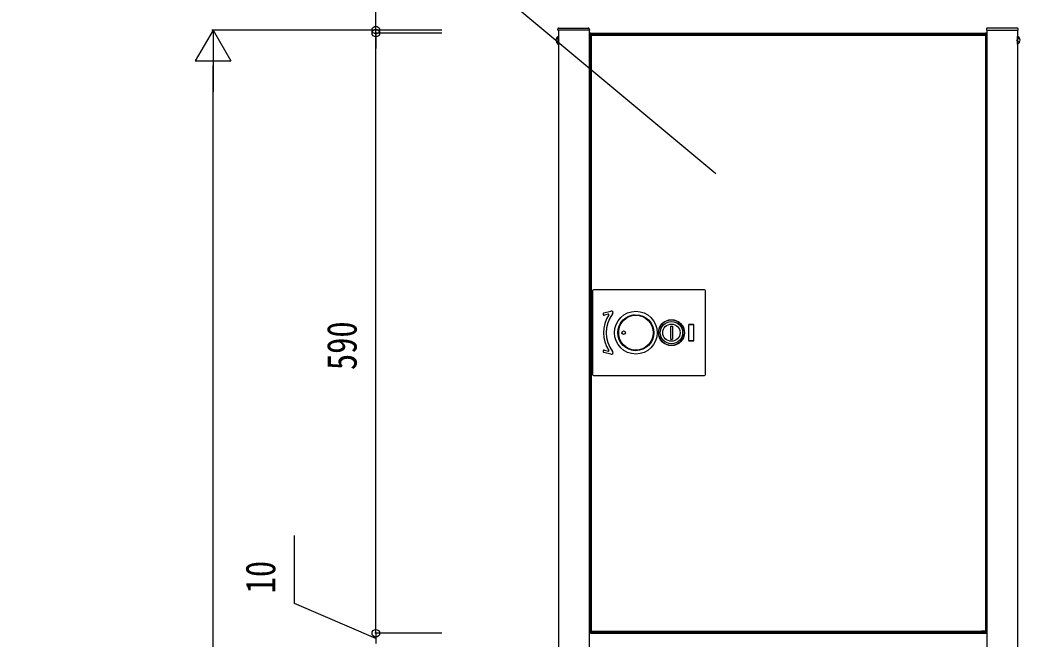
# Model space of a CAD drawing. Units: millimetres, scale not verified. Extents: x -2102 to 2102, y -1485 to 1485.
# Drawn here: x -1362 to -379, y 184 to 792 of the extents above; entities that cross this region are included whole.
import ezdxf
from ezdxf.enums import TextEntityAlignment as Align

# ---------------------------------------------------------------- set-up
doc = ezdxf.new("R2010")
doc.units = ezdxf.units.MM
doc.header["$LTSCALE"] = 8
doc.layers.add('0-3_YKK_A1', color=4, linetype='Continuous')
doc.layers.add('0-4_YKK_D', color=6, linetype='Continuous')
doc.styles.add('ＭＳ ゴシック', font='')
doc.styles.get('ＭＳ ゴシック').set_extended_font_data('MS Gothic')

msp = doc.modelspace()

# ---------------------------------------------------------------- linework, layer by layer
at = {"layer": '0-3_YKK_A1'}
for p, q in [((-833.641, 782.5), (-833.576, 783.561)), ((-832.642, 782.5), (-833.641, 782.5)), ((-802.991, 782.5), (-832.991, 782.5)), ((-803.639, 782.5), (-832.642, 782.5)), ((-832.578, 784.5), (-803.704, 784.5)), ((-802.491, 778.7), (-802.491, 779.5)), ((-802.491, 779.5), (-801.991, 779.5)), ((-802.491, 778.7), (-802.491, 778)), ((-801.991, 778.7), (-802.491, 778.7)), ((-802.491, 778.5), (-802.491, 191.5)), ((-801.691, 778.5), (-802.491, 778.5)), ((-802.491, 778.5), (-802.491, 191.5)), ((-801.691, 778.5), (-802.491, 778.5)), ((-802.491, 766.5), (-802.491, 778)), ((-801.991, 779.5), (-801.691, 779.5)), ((-801.991, 779.5), (-801.691, 779.5)), ((-801.991, 778.7), (-801.691, 778.7)), ((-801.991, 778.7), (-801.691, 778.7)), ((-801.491, 779.5), (-801.691, 779.5)), ((-801.691, 779.5), (-413.291, 779.5)), ((-801.691, 779.5), (-413.291, 779.5)), ((-801.691, 778.7), (-801.691, 778.5)), ((-801.691, 778.7), (-801.691, 778.5)), ((-801.691, 764.9), (-801.691, 778.5)), ((-801.691, 778.5), (-801.691, 191.5)), ((-801.691, 778.5), (-800.891, 778.5)), ((-801.691, 778.5), (-801.691, 191.5)), ((-801.691, 778.5), (-800.891, 778.5)), ((-801.691, 777.5), (-801.691, 777.3)), ((-801.691, 777.3), (-800.891, 777.3)), ((-801.491, 779.5), (-413.491, 779.5)), ((-801.491, 779.5), (-801.491, 778.7)), ((-800.891, 778.5), (-800.891, 191.5)), ((-800.891, 778.5), (-800.891, 191.5)), ((-800.891, 778.3), (-791.691, 778.3)), ((-800.891, 777.5), (-791.691, 777.5)), ((-800.891, 777.3), (-800.891, 777.5)), ((-800.891, 777.3), (-800.891, 190.7)), ((-791.691, 778.3), (-791.691, 777.5)), ((-791.62, 777.5), (-791.691, 777.5)), ((-791.62, 778.3), (-413.691, 778.3)), ((-791.62, 777.5), (-413.691, 777.5)), ((-423.791, 778.5), (-413.491, 778.5)), ((-420.491, 778.7), (-420.491, 779.5)), ((-420.491, 778.7), (-420.491, 779.5)), ((-416.491, 778.7), (-416.491, 779.5)), ((-416.491, 778.7), (-416.491, 779.5)), ((-412.491, 778.5), (-415.991, 778.5)), ((-412.491, 778.5), (-415.991, 778.5)), ((-413.691, 778.3), (-413.691, 777.5)), ((-413.491, 779.5), (-413.491, 778.7)), ((-413.491, 779.5), (-413.291, 779.5)), ((-413.491, 778.7), (-413.491, 778.5)), ((-413.491, 778.7), (-413.291, 778.7)), ((-412.991, 778.5), (-413.491, 778.5)), ((-412.991, 779.5), (-413.291, 779.5)), ((-412.991, 779.5), (-413.291, 779.5)), ((-413.291, 778.7), (-413.291, 778.5)), ((-413.291, 778.5), (-413.291, 764.9)), ((-412.991, 779.5), (-412.491, 779.5)), ((-412.991, 779.5), (-412.491, 779.5)), ((-412.491, 779.5), (-412.491, 778.7)), ((-412.491, 779.5), (-412.491, 778.7)), ((-412.491, 778.7), (-412.491, 778.5)), ((-412.491, 778.5), (-412.491, 778)), ((-412.491, 778.5), (-412.491, 191.5)), ((-412.491, 778.5), (-412.491, 191.5)), ((-412.491, 766.5), (-412.491, 778)), ((-411.991, 782.5), (-381.991, 782.5)), ((-411.342, 782.5), (-382.339, 782.5)), ((-382.404, 784.5), (-411.278, 784.5)), ((-382.339, 782.5), (-381.341, 782.5)), ((-381.341, 782.5), (-381.405, 783.561)), ((-833.5, 776.25), (-832.991, 776.25)), ((-832.991, 776.25), (-832.991, 768.75)), ((-802.491, 772.5), (-801.769, 771.25)), ((-802.491, 766.5), (-802.491, 772.5)), ((-802.491, 766.5), (-801.769, 767.75)), ((-801.769, 771.25), (-801.691, 771.25)), ((-801.769, 767.75), (-801.769, 771.25)), ((-801.769, 767.75), (-801.691, 767.75)), ((-800.891, 771.25), (-801.691, 771.25)), ((-800.891, 767.75), (-801.691, 767.75)), ((-413.291, 771.7), (-413.291, 726.7)), ((-413.291, 771.7), (-413.291, 726.7)), ((-412.491, 766.5), (-412.491, 190.5)), ((-381.991, 768.75), (-381.991, 776.25)), ((-381.482, 768.75), (-381.991, 768.75)), ((-801.691, 764.9), (-801.691, 764.5)), ((-801.691, 764.5), (-801.691, 191.3)), ((-413.291, 764.9), (-413.291, 190.5)), ((-412.491, 760), (-413.291, 760)), ((-412.491, 760), (-413.291, 760)), ((-412.491, 762.5), (-412.491, 763)), ((-412.491, 762.5), (-412.491, 763)), ((-412.491, 762.5), (-412.491, 760.5)), ((-412.491, 762.5), (-412.491, 760.5)), ((-799.491, 526), (-799.491, 444)), ((-689.491, 527), (-798.491, 527)), ((-688.491, 444), (-688.491, 526)), ((-788.34, 504.505), (-781.548, 506.198)), ((-783.766, 503.068), (-787.735, 502.079)), ((-723.019, 491.501), (-723.032, 478.501)), ((-723.019, 491.501), (-721.019, 491.499)), ((-721.019, 491.499), (-721.032, 478.499)), ((-705.025, 477.25), (-705.025, 492.75)), ((-704.925, 477.35), (-704.925, 492.65)), ((-704.525, 493.25), (-700.525, 493.25)), ((-704.425, 493.15), (-700.625, 493.15)), ((-700.125, 477.35), (-700.125, 492.65)), ((-700.025, 477.25), (-700.025, 492.75)), ((-723.032, 478.501), (-721.032, 478.499)), ((-700.525, 476.75), (-704.525, 476.75)), ((-700.625, 476.85), (-704.425, 476.85)), ((-781.548, 463.802), (-788.34, 465.495)), ((-787.735, 467.921), (-783.766, 466.932)), ((-798.491, 443), (-689.491, 443)), ((-413.291, 243.3), (-413.291, 198.3)), ((-413.291, 243.3), (-413.291, 198.3)), ((-412.491, 231.6), (-413.291, 231.6)), ((-412.491, 231.6), (-413.291, 231.6)), ((-412.491, 234.1), (-412.491, 234.6)), ((-412.491, 234.1), (-412.491, 234.6)), ((-412.491, 234.1), (-412.491, 232.1)), ((-412.491, 234.1), (-412.491, 232.1)), ((-801.691, 191.5), (-802.491, 191.5)), ((-801.691, 191.5), (-802.491, 191.5)), ((-801.991, 190.5), (-802.491, 190.5)), ((-801.991, 190.5), (-802.491, 190.5)), ((-801.991, 191.3), (-801.691, 191.3)), ((-801.991, 191.3), (-801.691, 191.3)), ((-801.991, 190.5), (-801.691, 190.5)), ((-801.991, 190.5), (-801.691, 190.5)), ((-801.691, 191.5), (-800.891, 191.5)), ((-801.691, 191.5), (-800.891, 191.5)), ((-801.691, 190.3), (-801.691, 191.3)), ((-801.691, 191.3), (-801.691, 190.5)), ((-801.691, 191.3), (-801.691, 190.5)), ((-801.691, 190.7), (-797.191, 190.7)), ((-413.291, 190.5), (-801.691, 190.5)), ((-413.291, 190.5), (-801.691, 190.5)), ((-800.891, 190.3), (-800.891, 190.7)), ((-800.891, 189.5), (-413.491, 189.5)), ((-786.691, 191.1), (-799.691, 191.1)), ((-797.191, 190.7), (-797.191, 190.5)), ((-797.191, 190.3), (-797.17, 190.3)), ((-795.691, 191.3), (-762.691, 191.3)), ((-794.691, 189.5), (-793.441, 190.222)), ((-788.691, 189.5), (-794.691, 189.5)), ((-793.441, 191.1), (-793.441, 190.3)), ((-793.441, 190.222), (-793.441, 190.3)), ((-789.941, 190.222), (-793.441, 190.222)), ((-789.941, 191.1), (-789.941, 190.3)), ((-789.941, 190.222), (-789.941, 190.3)), ((-788.691, 189.5), (-789.941, 190.222)), ((-786.691, 191.1), (-786.62, 191.1)), ((-786.691, 190.3), (-786.62, 190.3)), ((-413.691, 191.1), (-786.62, 191.1)), ((-414.091, 190.3), (-786.62, 190.3)), ((-419.291, 191.3), (-452.291, 191.3)), ((-426.291, 189.5), (-425.041, 190.222)), ((-425.041, 191.1), (-425.041, 190.3)), ((-425.041, 190.222), (-421.541, 190.222)), ((-421.541, 191.1), (-421.541, 190.3)), ((-420.291, 189.5), (-421.541, 190.222)), ((-417.591, 189.5), (-421.091, 189.5)), ((-420.991, 190.5), (-420.991, 191.3)), ((-420.991, 190.5), (-420.991, 191.3)), ((-412.491, 191.5), (-417.221, 191.5)), ((-412.491, 191.5), (-417.221, 191.5)), ((-417.091, 190.3), (-413.291, 190.3)), ((-416.991, 190.5), (-416.991, 191.3)), ((-416.991, 190.5), (-416.991, 191.3)), ((-416.591, 190.5), (-416.591, 191.3)), ((-413.291, 191.3), (-416.591, 191.3)), ((-413.691, 191.1), (-413.691, 190.3)), ((-413.491, 189.5), (-413.291, 189.5)), ((-413.291, 191.3), (-413.291, 191.5)), ((-413.291, 191.3), (-413.291, 191.5)), ((-412.491, 191.3), (-413.291, 191.3)), ((-413.291, 191.3), (-413.291, 190.5)), ((-412.991, 191.3), (-413.291, 191.3)), ((-413.291, 191.3), (-413.291, 190.5)), ((-412.991, 191.3), (-413.291, 191.3)), ((-413.291, 190.3), (-413.291, 190.5)), ((-412.991, 190.5), (-413.291, 190.5)), ((-412.991, 190.5), (-413.291, 190.5)), ((-412.991, 190.5), (-412.491, 190.5)), ((-412.991, 190.5), (-412.491, 190.5)), ((-412.491, 190.3), (-412.491, 190.5))]:
    msp.add_line(p, q, dxfattribs=at)
for points in [[(-832.991, 782.5), (-832.991, -667.5), (-832.991, -1017.5)], [(-802.705, 783.561), (-802.641, 782.5), (-803.639, 782.5)], [(-802.991, 782.5), (-802.991, -667.5), (-802.991, -1017.5)], [(-802.491, 778.7), (-802.491, 779.5), (-801.991, 779.5)], [(-801.991, 778.5), (-801.491, 778.5), (-801.491, 778.7), (-413.491, 778.7)], [(-801.491, 778.7), (-801.691, 778.7), (-801.691, 778.5)], [(-801.691, 778.7), (-413.291, 778.7), (-413.291, 778.5), (-413.291, 191.5)], [(-801.691, 778.7), (-413.291, 778.7), (-413.291, 778.5), (-413.291, 191.5)], [(-791.62, 777.5), (-791.62, 778.3), (-791.691, 778.3)], [(-412.276, 783.561), (-412.341, 782.5), (-411.342, 782.5)], [(-411.991, 782.5), (-411.991, -667.5), (-411.991, -1017.5)], [(-381.991, 782.5), (-381.991, -667.5), (-381.991, -1017.5)], [(-835.001, 774.55), (-833.145, 773.645), (-832.536, 772.5)], [(-835.001, 770.45), (-833.145, 771.355), (-832.536, 772.5)], [(-833.5, 776.25), (-833.5, 768.75), (-832.991, 768.75)], [(-801.691, 764.5), (-802.491, 764.5), (-802.491, 766.5)], [(-379.981, 774.55), (-381.837, 773.645), (-382.446, 772.5)], [(-379.981, 770.45), (-381.837, 771.355), (-382.446, 772.5)], [(-381.482, 768.75), (-381.482, 776.25), (-381.991, 776.25)], [(-413.291, 763), (-412.491, 763), (-412.491, 763.5)], [(-413.291, 763), (-412.491, 763), (-412.491, 763.5)], [(-412.491, 759.5), (-412.491, 760), (-412.491, 760.5)], [(-412.491, 759.5), (-412.491, 760), (-412.491, 760.5)], [(-758.206, 502.282), (-759.024, 502.206), (-759.836, 502.093), (-760.643, 501.941), (-761.44, 501.751), (-762.227, 501.524), (-763.001, 501.262), (-763.755, 500.965), (-764.493, 500.635), (-765.213, 500.272), (-765.916, 499.875), (-766.603, 499.444), (-767.272, 498.978), (-767.919, 498.481), (-768.539, 497.957), (-769.132, 497.406), (-769.697, 496.829), (-770.236, 496.225), (-770.747, 495.594), (-771.232, 494.936), (-771.685, 494.256), (-772.103, 493.558), (-772.487, 492.844), (-772.837, 492.114), (-773.151, 491.368), (-773.432, 490.606), (-773.678, 489.829), (-773.887, 489.037), (-774.058, 488.24), (-774.192, 487.439), (-774.287, 486.635), (-774.344, 485.827), (-774.364, 485.015), (-774.345, 484.199), (-774.288, 483.381), (-774.192, 482.566), (-774.058, 481.759), (-773.887, 480.964), (-773.68, 480.18), (-773.437, 479.408)], [(-758.408, 502.092), (-759.209, 502.008), (-760.006, 501.886), (-760.794, 501.727), (-761.573, 501.531), (-762.342, 501.299), (-763.096, 501.032), (-763.832, 500.733), (-764.55, 500.4), (-765.251, 500.036), (-765.935, 499.64), (-766.602, 499.211), (-767.251, 498.749), (-767.881, 498.256), (-768.484, 497.736), (-769.061, 497.191), (-769.611, 496.621), (-770.134, 496.025), (-770.631, 495.405), (-771.101, 494.758), (-771.542, 494.088), (-771.95, 493.4), (-772.324, 492.697), (-772.664, 491.979), (-772.97, 491.247), (-773.243, 490.499), (-773.481, 489.737), (-773.685, 488.96), (-773.852, 488.176), (-773.981, 487.389), (-774.074, 486.599), (-774.13, 485.807), (-774.149, 485.012), (-774.131, 484.214), (-774.075, 483.413), (-773.982, 482.616), (-773.853, 481.829), (-773.688, 481.052), (-773.488, 480.285), (-773.252, 479.528)], [(-773.437, 479.408), (-773.158, 478.648), (-772.842, 477.899), (-772.49, 477.163), (-772.103, 476.442), (-771.684, 475.743), (-771.235, 475.069), (-770.756, 474.417), (-770.247, 473.788), (-769.708, 473.182), (-769.138, 472.6), (-768.539, 472.043), (-767.918, 471.518), (-767.276, 471.025), (-766.614, 470.564), (-765.931, 470.134), (-765.228, 469.736), (-764.504, 469.37), (-763.76, 469.037), (-762.999, 468.738), (-762.226, 468.475), (-761.44, 468.249), (-760.642, 468.059), (-759.836, 467.907), (-759.023, 467.794), (-758.206, 467.718)], [(-773.252, 479.528), (-772.981, 478.781), (-772.674, 478.043), (-772.331, 477.317), (-771.954, 476.607), (-771.544, 475.916), (-771.103, 475.245), (-770.634, 474.599), (-770.137, 473.979), (-769.614, 473.383), (-769.064, 472.813), (-768.487, 472.267), (-767.883, 471.746), (-767.254, 471.253), (-766.605, 470.791), (-765.939, 470.363), (-765.255, 469.966), (-764.554, 469.601), (-763.835, 469.269), (-763.098, 468.968), (-762.343, 468.701), (-761.574, 468.469), (-760.795, 468.273), (-760.006, 468.114), (-759.209, 467.992), (-758.408, 467.908)], [(-759.412, 468.021), (-759.212, 467.993), (-759.011, 467.968), (-758.81, 467.946), (-758.609, 467.926), (-758.408, 467.908)], [(-413.291, 234.6), (-412.491, 234.6), (-412.491, 235.1)], [(-413.291, 234.6), (-412.491, 234.6), (-412.491, 235.1)], [(-412.491, 231.1), (-412.491, 231.6), (-412.491, 232.1)], [(-412.491, 231.1), (-412.491, 231.6), (-412.491, 232.1)], [(-802.491, 190.5), (-802.491, 191.3), (-801.991, 191.3)], [(-802.491, 190.5), (-802.491, 191.3), (-801.991, 191.3)], [(-413.291, 191.3), (-801.691, 191.3), (-801.691, 191.5)], [(-413.291, 191.3), (-801.691, 191.3), (-801.691, 191.5)], [(-800.891, 190.3), (-797.491, 190.3), (-786.691, 190.3)], [(-412.491, 190.5), (-412.491, 191.3), (-412.991, 191.3)], [(-412.491, 190.5), (-412.491, 191.3), (-412.991, 191.3)]]:
    msp.add_lwpolyline(points, dxfattribs=at)
for centre, radius in [((-757.025, 485), 21), ((-756.991, 485), 17.685), ((-757.025, 485), 17.5), ((-757.025, 485), 17.112), ((-722.025, 485), 12.75), ((-721.991, 485), 12.75), ((-721.991, 485), 12.75), ((-722.025, 485), 12.5), ((-722.025, 485), 11), ((-722.025, 485), 8.5), ((-768.991, 485), 1.75)]:
    msp.add_circle(centre, radius, dxfattribs=at)
for centre, radius, start, end in [((-832.578, 783.5), 1, 90, 176.5), ((-803.704, 783.5), 1, 3.5, 90), ((-801.691, 778.7), 0.8, 90, 180), ((-801.991, 778), 0.5, 90, 180), ((-800.891, 777.5), 0.8, 90, 180), ((-413.291, 778.7), 0.8, 0, 90), ((-412.991, 778), 0.5, 0, 90), ((-411.278, 783.5), 1, 90, 176.5), ((-382.404, 783.5), 1, 3.5, 90), ((-830.965, 772.5), 4.527, 124.06671, 235.93329), ((-384.017, 772.5), 4.527, 304.06671, 55.93329), ((-798.491, 526), 1, 90, 180), ((-689.491, 526), 1, 0, 90), ((-788.037, 503.292), 1.25, 104, 284), ((-757.025, 485), 31.75, 146.31167, 213.68833), ((-757.025, 485), 29.25, 141.02124, 218.97876), ((-783.693, 502.777), 0.3, 326.31167, 104), ((-781.124, 504.5), 1.75, 321.02124, 104), ((-735.707, 478.178), 32.972, 133.02751, 133.50945), ((-704.525, 492.75), 0.5, 90, 180), ((-704.425, 492.65), 0.5, 90, 180), ((-700.625, 492.65), 0.5, 0, 90), ((-700.525, 492.75), 0.5, 0, 90), ((-704.525, 477.25), 0.5, 180, 270), ((-704.425, 477.35), 0.5, 180, 270), ((-700.625, 477.35), 0.5, 270, 0), ((-700.525, 477.25), 0.5, 270, 0), ((-788.037, 466.708), 1.25, 76, 256), ((-783.693, 467.223), 0.3, 256, 33.68833), ((-781.124, 465.5), 1.75, 256, 38.97876), ((-735.707, 491.822), 32.972, 226.49055, 226.97249), ((-798.491, 444), 1, 180, 270), ((-689.491, 444), 1, 270, 0), ((-800.891, 190.3), 0.8, 180, 270), ((-799.691, 191.1), 0.8, 180, 270), ((-796.191, 190.5), 1, 180, 270), ((-793.891, 190.5), 1, 270, 0), ((-421.091, 190.5), 1, 180, 270), ((-417.591, 190.5), 1, 270, 0), ((-413.291, 190.3), 0.8, 270, 0)]:
    msp.add_arc(centre, radius, start, end, dxfattribs=at)
at = {"layer": '0-4_YKK_D'}
for p, q in [((-1012.49, 782.5), (-1012.49, 853.833)), ((-1172.49, 782.5), (-1189.99, 752.189)), ((-947.49, 782.5), (-1173.49, 782.5)), ((-1172.49, 782.5), (-1154.99, 752.189)), ((-1172.49, 782.5), (-1172.49, 721.878)), ((-947.49, 782.5), (-1013.49, 782.5)), ((-947.49, 779.5), (-1013.49, 779.5)), ((-947.49, 779.5), (-1013.49, 779.5)), ((-1012.49, 779.5), (-1012.49, 782.5)), ((-1012.49, 189.5), (-1012.49, 779.5)), ((-1012.49, 779.5), (-1012.49, 764.5)), ((-1189.99, 752.189), (-1154.99, 752.189)), ((-1172.49, -632.5), (-1172.49, 747.5)), ((-1012.49, 189.5), (-1012.49, 204.5)), ((-947.49, 189.5), (-1013.49, 189.5)), ((-947.49, 189.5), (-1013.49, 189.5)), ((-1012.49, 189.5), (-1012.49, 179.5)), ((-1012.49, 189.5), (-1012.49, 179.5))]:
    msp.add_line(p, q, dxfattribs=at)
for points in [[(-678.527, 641.166), (-1041.827, 944.5), (-1362.149, 944.5)], [(-1012.49, 184.5), (-1092.49, 218.767), (-1092.49, 285.7)]]:
    msp.add_lwpolyline(points, dxfattribs=at)
for centre in [(-1012.49, 782.5), (-1012.49, 779.5), (-1012.49, 779.5), (-1012.49, 189.5), (-1012.49, 189.5)]:
    msp.add_circle(centre, 3.75, dxfattribs=at)

# ---------------------------------------------------------------- texts
at = {"layer": '0-4_YKK_D', "style": 'ＭＳ ゴシック', "width": 0.8}
for s, p in [('590', (-1022.49, 448.233)), ('10', (-1102.49, 228.767))]:
    msp.add_text(s, height=29.33, rotation=90, dxfattribs=at).set_placement(p, align=Align.BOTTOM_LEFT)

doc.saveas('drawing.dxf')
